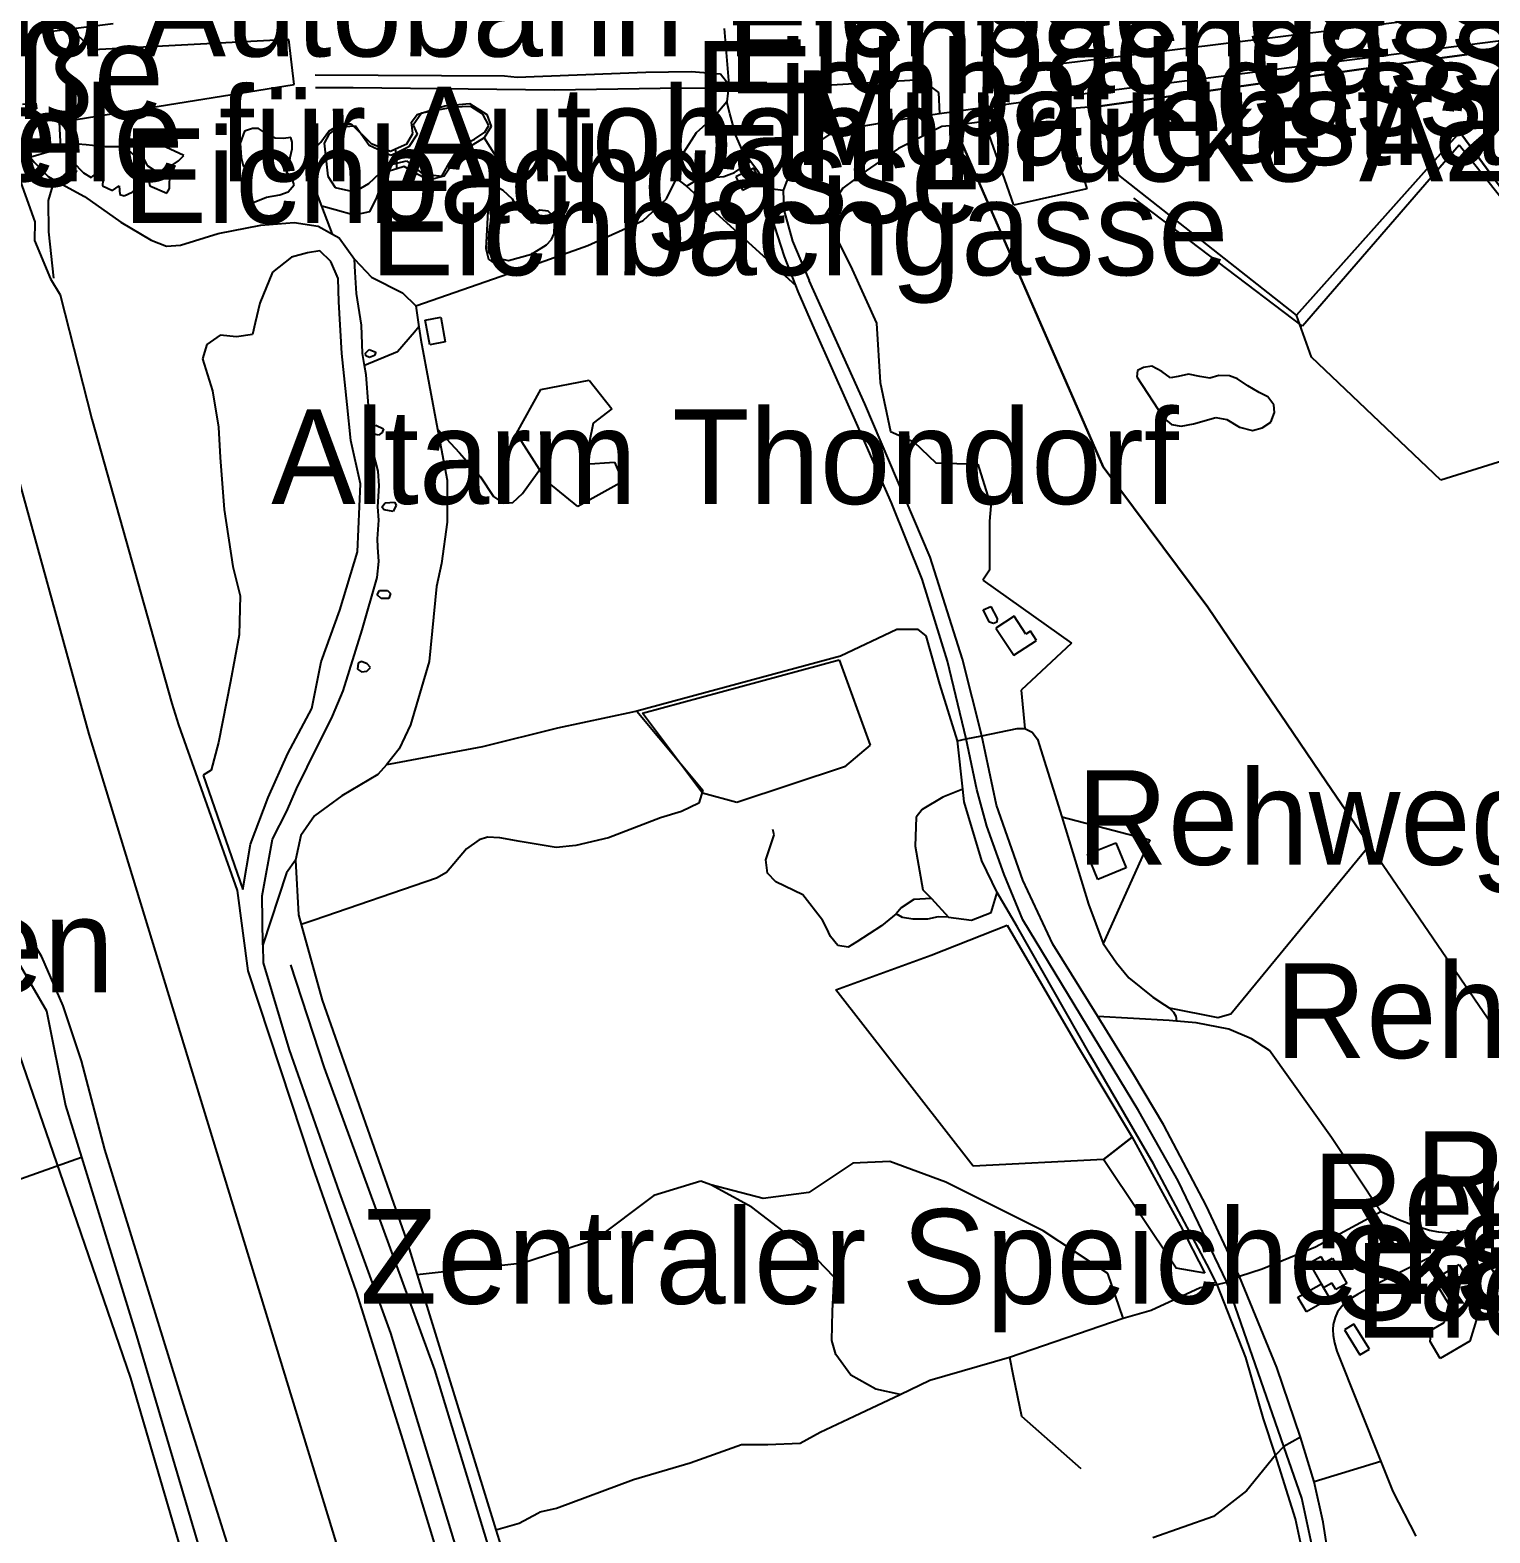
# Model space of a CAD drawing. Extents: x -3657 to 4700, y -7332 to 8131.
# Drawn here: x 1614 to 2284, y 1728 to 2417 of the extents above; entities that cross this region are included whole.
import ezdxf

# ---------------------------------------------------------------- set-up
doc = ezdxf.new("R2010")
doc.units = 0
for name, color, linetype in [('OSM_BUILDING_COMMERCIAL', 9, 'CONTINUOUS'), ('OSM_BUILDING_DETACHED', 9, 'CONTINUOUS'), ('OSM_BUILDING_YES', 9, 'CONTINUOUS'), ('OSM_HIGHWAY_CYCLEWAY', 8, 'CONTINUOUS'), ('OSM_HIGHWAY_FOOTWAY', 8, 'CONTINUOUS'), ('OSM_HIGHWAY_MOTORWAY', 8, 'CONTINUOUS'), ('OSM_HIGHWAY_PATH', 8, 'CONTINUOUS'), ('OSM_HIGHWAY_SERVICE', 8, 'CONTINUOUS'), ('OSM_HIGHWAY_TRACK', 8, 'CONTINUOUS'), ('OSM_HIGHWAY_UNCLASSIFIED', 8, 'CONTINUOUS'), ('OSM_LABELS', 8, 'CONTINUOUS'), ('OSM_LANDUSE_CONSTRUCTION', 3, 'CONTINUOUS'), ('OSM_LANDUSE_FARMLAND', 3, 'CONTINUOUS'), ('OSM_LANDUSE_FOREST', 3, 'CONTINUOUS'), ('OSM_LANDUSE_GRASS', 3, 'CONTINUOUS'), ('OSM_LANDUSE_MEADOW', 3, 'CONTINUOUS'), ('OSM_LEISURE_FIREPIT', 3, 'CONTINUOUS'), ('OSM_LEISURE_GOLF_COURSE', 3, 'CONTINUOUS'), ('OSM_LEISURE_SWIMMING_POOL', 3, 'CONTINUOUS'), ('OSM_NATURAL_WATER', 4, 'CONTINUOUS'), ('OSM_WATERWAY_DRAIN', 4, 'CONTINUOUS'), ('OSM_WATERWAY_RIVER', 4, 'CONTINUOUS'), ('OSM_WATERWAY_STREAM', 4, 'CONTINUOUS')]:
    doc.layers.add(name, color=color, linetype=linetype)

msp = doc.modelspace()

# ---------------------------------------------------------------- linework, layer by layer
at = {"layer": 'OSM_BUILDING_COMMERCIAL'}
for p, q in [((2257.889067, 1843.772449), (2269.387111, 1850.699893)), ((2269.387111, 1850.699893), (2278.799427, 1835.065886)), ((2264.684745, 1832.497284), (2257.889067, 1843.772449)), ((2278.799427, 1835.065886), (2277.161184, 1834.076252)), ((2277.161184, 1834.076252), (2279.019377, 1830.985033)), ((2262.508004, 1824.135425), (2264.684745, 1832.497284)), ((2279.019377, 1830.985033), (2274.324595, 1815.495579)), ((2256.083965, 1815.384384), (2256.698307, 1820.74398)), ((2256.698307, 1820.74398), (2262.508004, 1824.135425)), ((2260.763578, 1807.478425), (2256.083965, 1815.384384)), ((2274.324595, 1815.495579), (2260.763578, 1807.478425))]:
    msp.add_line(p, q, dxfattribs=at)
at = {"layer": 'OSM_BUILDING_DETACHED'}
for p, q in [((2065.357515, 2148.146322), (2056.991855, 2142.642173)), ((2070.795574, 2139.895658), (2065.357515, 2148.146322)), ((2056.991855, 2142.642173), (2065.213411, 2130.154983)), ((2072.797872, 2141.218878), (2070.795574, 2139.895658)), ((2075.588954, 2136.982351), (2072.797872, 2141.218878)), ((2065.213411, 2130.154983), (2075.588954, 2136.982351)), ((2098.994602, 2038.863948), (2111.926108, 2044.179066)), ((2111.926108, 2044.179066), (2116.666397, 2032.637032)), ((2103.73489, 2027.321915), (2098.994602, 2038.863948)), ((2116.666397, 2032.637032), (2103.73489, 2027.321915))]:
    msp.add_line(p, q, dxfattribs=at)
at = {"layer": 'OSM_BUILDING_YES'}
for p, q in [((1610.608381, 2382.945529), (1616.759379, 2383.457026)), ((1616.971744, 2380.899542), (1610.820746, 2380.388046)), ((1616.759379, 2383.457026), (1616.971744, 2380.899542)), ((1945.925002, 2353.590068), (1937.764122, 2349.653768)), ((1948.882942, 2347.463228), (1945.925002, 2353.590068)), ((1937.764122, 2349.653768), (1940.722062, 2343.526928)), ((1940.722062, 2343.526928), (1948.882942, 2347.463228)), ((1795.282431, 2283.915327), (1802.389071, 2285.205189)), ((1795.70716, 2281.602473), (1795.282431, 2283.915327)), ((1802.389071, 2285.205189), (1804.452044, 2273.885545)), ((1797.352989, 2272.595684), (1795.70716, 2281.602473)), ((1804.452044, 2273.885545), (1797.352989, 2272.595684)), ((2200.785658, 1851.43378), (2205.950676, 1854.391565)), ((2206.24647, 1841.882135), (2200.785658, 1851.43378)), ((2205.950676, 1854.391565), (2207.634426, 1851.444899)), ((2207.634426, 1851.444899), (2211.320474, 1853.546483)), ((2211.320474, 1853.546483), (2217.896202, 1842.026689)), ((2195.506872, 1835.744176), (2206.24647, 1841.882135)), ((2206.24647, 1841.882135), (2207.308294, 1840.014061)), ((2207.308294, 1840.014061), (2206.24647, 1841.882135)), ((2211.085356, 1842.171242), (2207.308294, 1840.014061)), ((2212.822198, 1839.135621), (2211.085356, 1842.171242)), ((2217.896202, 1842.026689), (2212.822198, 1839.135621)), ((2199.405286, 1828.927927), (2195.506872, 1835.744176)), ((2210.144883, 1835.065886), (2199.405286, 1828.927927)), ((2207.308294, 1840.014061), (2210.144883, 1835.065886)), ((2221.180274, 1823.357061), (2216.879885, 1820.699502)), ((2216.879885, 1820.699502), (2223.963772, 1809.246425)), ((2228.264161, 1811.903983), (2221.180274, 1823.357061)), ((2223.963772, 1809.246425), (2228.264161, 1811.903983))]:
    msp.add_line(p, q, dxfattribs=at)
at = {"layer": 'OSM_HIGHWAY_CYCLEWAY'}
for p, q in [((1934.957871, 2378.686763), (1933.577499, 2384.001881)), ((1937.703446, 2368.623622), (1934.957871, 2378.686763)), ((1940.706893, 2361.963046), (1937.703446, 2368.623622)), ((1944.392941, 2356.603451), (1940.706893, 2361.963046)), ((1947.821118, 2352.300207), (1944.392941, 2356.603451)), ((1951.916727, 2345.817543), (1947.821118, 2352.300207)), ((1953.266761, 2344.205217), (1951.916727, 2345.817543)), ((1952.933045, 2340.680337), (1953.266761, 2344.205217)), ((1959.47085, 2343.337896), (1953.266761, 2344.205217)), ((1954.161727, 2331.528995), (1952.933045, 2340.680337)), ((1960.123114, 2313.026159), (1954.161727, 2331.528995)), ((1965.219872, 2299.760604), (1960.123114, 2313.026159)), ((1966.266528, 2297.036329), (1965.219872, 2299.760604)), ((1973.001529, 2281.546875), (1966.266528, 2297.036329)), ((1982.922005, 2259.274532), (1973.001529, 2281.546875)), ((1993.123105, 2236.579647), (1982.922005, 2259.274532)), ((2009.126319, 2200.152189), (1993.123105, 2236.579647)), ((2023.11965, 2165.025712), (2009.126319, 2200.152189)), ((2034.746629, 2127.519663), (2023.11965, 2165.025712)), ((2043.408084, 2091.814972), (2034.746629, 2127.519663)), ((2048.307646, 2068.653069), (2043.408084, 2091.814972)), ((2052.90383, 2051.729201), (2048.307646, 2068.653069)), ((2060.799254, 2029.590291), (2052.90383, 2051.729201)), ((2069.339358, 2008.730123), (2060.799254, 2029.590291)), ((2122.582276, 1920.986206), (2069.339358, 2008.730123)), ((2140.62571, 1889.12886), (2122.582276, 1920.986206)), ((2162.939195, 1842.582664), (2140.62571, 1889.12886)), ((2189.120756, 1767.214742), (2162.939195, 1842.582664)), ((2197.243714, 1743.452386), (2189.120756, 1767.214742)), ((2201.870236, 1722.136319), (2197.243714, 1743.452386))]:
    msp.add_line(p, q, dxfattribs=at)
at = {"layer": 'OSM_HIGHWAY_FOOTWAY'}
for p, q in [((2269.447786, 2364.142467), (2197.592599, 2281.202171)), ((2293.369177, 2334.153195), (2269.447786, 2364.142467)), ((1932.242634, 2349.809441), (1937.051182, 2351.57744)), ((1937.051182, 2351.57744), (1944.392941, 2356.603451)), ((1910.588997, 2348.919881), (1915.109336, 2345.328285)), ((1915.109336, 2345.328285), (1920.987293, 2348.808687)), ((1915.109336, 2345.328285), (1965.219872, 2299.760604)), ((1920.987293, 2348.808687), (1932.242634, 2349.809441)), ((2197.592599, 2281.202171), (2120.314522, 2339.846375))]:
    msp.add_line(p, q, dxfattribs=at)
at = {"layer": 'OSM_HIGHWAY_MOTORWAY'}
msp.add_line((1591.321096, 2412.434424), (1652.22432, 2420.051276), dxfattribs=at)
at = {"layer": 'OSM_HIGHWAY_PATH'}
for p, q in [((1791.611551, 2378.275342), (1804.323109, 2382.233882)), ((1804.323109, 2382.233882), (1815.616372, 2383.256875)), ((1815.616372, 2383.256875), (1823.602809, 2378.219745)), ((1751.027099, 2370.64737), (1756.616847, 2373.905382)), ((1756.616847, 2373.905382), (1761.296459, 2374.005457)), ((1761.296459, 2374.005457), (1770.450904, 2364.95419)), ((1789.070757, 2374.717104), (1791.611551, 2378.275342)), ((1789.578916, 2369.524301), (1789.070757, 2374.717104)), ((1825.483756, 2372.782313), (1822.381711, 2367.500554)), ((1823.602809, 2378.219745), (1825.483756, 2372.782313)), ((1744.413448, 2362.619096), (1747.363804, 2365.565762)), ((1747.363804, 2365.565762), (1751.027099, 2370.64737)), ((1770.450904, 2364.95419), (1779.408153, 2361.395952)), ((1786.833341, 2364.754039), (1789.578916, 2369.524301)), ((1822.381711, 2367.500554), (1813.174175, 2361.851851)), ((1822.381711, 2367.500554), (1829.344247, 2356.358822)), ((1743.905289, 2346.75158), (1744.413448, 2362.619096)), ((1779.408153, 2361.395952), (1781.683491, 2362.430065)), ((1781.683491, 2362.430065), (1786.833341, 2364.754039)), ((1781.895856, 2360.539751), (1781.683491, 2362.430065)), ((1782.199235, 2355.869564), (1781.895856, 2360.539751)), ((1813.174175, 2361.851851), (1808.289782, 2356.41442)), ((1777.269335, 2351.733113), (1772.893101, 2340.19108)), ((1782.199235, 2353.323201), (1777.269335, 2351.733113)), ((1782.199235, 2353.323201), (1782.199235, 2355.869564)), ((1785.657749, 2354.43515), (1782.199235, 2353.323201)), ((1789.935385, 2351.788711), (1785.657749, 2354.43515)), ((1796.746232, 2348.0748), (1789.935385, 2351.788711)), ((1808.289782, 2356.41442), (1804.01973, 2350.009592)), ((1829.344247, 2356.358822), (1827.008233, 2344.872386)), ((1747.932638, 2336.132465), (1743.905289, 2346.75158)), ((1804.01973, 2350.009592), (1796.746232, 2348.0748)), ((1827.008233, 2344.872386), (1824.156475, 2336.588364)), ((1772.893101, 2340.19108), (1769.745549, 2333.586101)), ((1752.801863, 2323.289451), (1747.932638, 2336.132465)), ((1754.030545, 2334.553497), (1747.932638, 2336.132465)), ((1762.669247, 2332.062731), (1754.030545, 2334.553497)), ((1769.745549, 2333.586101), (1762.669247, 2332.062731)), ((1824.156475, 2336.588364), (1823.140157, 2316.762309)), ((1823.140157, 2316.762309), (1824.262658, 2311.880851)), ((1763.131899, 2305.931923), (1762.813352, 2311.803015)), ((1824.262658, 2311.880851), (1833.697727, 2305.353709)), ((1763.806916, 2296.068933), (1763.131899, 2305.931923)), ((1766.029163, 2281.524636), (1763.806916, 2296.068933)), ((1766.537322, 2268.559308), (1766.029163, 2281.524636)), ((1790.337362, 2278.322223), (1782.555704, 2269.426628)), ((1792.392751, 2280.801869), (1790.337362, 2278.322223)), ((1767.462626, 2263.155235), (1766.537322, 2268.559308)), ((1782.555704, 2269.426628), (1767.462626, 2263.155235)), ((1768.213488, 2258.740796), (1767.462626, 2263.155235)), ((1769.335988, 2244.674638), (1768.213488, 2258.740796)), ((1769.184299, 2233.332755), (1769.335988, 2244.674638)), ((1771.421715, 2223.514243), (1769.184299, 2233.332755)), ((1773.689469, 2214.574171), (1771.421715, 2223.514243)), ((1774.114199, 2207.81352), (1773.689469, 2214.574171)), ((1773.552949, 2198.306353), (1774.114199, 2207.81352)), ((1774.061108, 2192.157274), (1773.552949, 2198.306353)), ((1773.393675, 2183.606384), (1774.061108, 2192.157274)), ((1773.552949, 2179.74792), (1773.393675, 2183.606384)), ((1773.96251, 2173.142941), (1773.552949, 2179.74792)), ((1773.18131, 2165.848554), (1773.96251, 2173.142941)), ((1766.362879, 2141.852689), (1773.18131, 2165.848554)), ((1757.686256, 2113.809329), (1766.362879, 2141.852689)), ((1752.809447, 2102.16722), (1757.686256, 2113.809329)), ((1741.190052, 2078.871883), (1752.809447, 2102.16722)), ((1736.229814, 2068.819861), (1741.190052, 2078.871883)), ((1731.85358, 2058.601048), (1736.229814, 2068.819861)), ((1725.270268, 2045.858109), (1731.85358, 2058.601048)), ((1720.552733, 2019.860735), (1725.270268, 2045.858109)), ((1720.772682, 1997.288165), (1720.552733, 2019.860735)), ((1548.772267, 1868.246453), (1637.65457, 1899.959246)), ((1991.424186, 1897.179373), (1971.143336, 1883.669189)), ((2008.314781, 1897.857662), (1991.424186, 1897.179373)), ((2033.995768, 1888.394973), (2008.314781, 1897.857662)), ((1900.183116, 1882.32373), (1873.144511, 1862.052895)), ((1921.700233, 1888.850873), (1900.183116, 1882.32373)), ((1926.212987, 1887.283024), (1921.700233, 1888.850873)), ((1950.195054, 1880.967152), (1926.212987, 1887.283024)), ((1945.128634, 1876.908537), (1926.212987, 1887.283024)), ((1971.143336, 1883.669189), (1950.195054, 1880.967152)), ((2078.607569, 1866.100391), (2033.995768, 1888.394973)), ((1971.264688, 1856.91569), (1945.128634, 1876.908537)), ((1873.144511, 1862.052895), (1840.030753, 1851.244748)), ((2108.346242, 1846.507844), (2078.607569, 1866.100391)), ((1982.755147, 1844.839921), (1971.264688, 1856.91569)), ((1840.030753, 1851.244748), (1791.611551, 1845.929631)), ((1982.118052, 1829.317109), (1982.755147, 1844.839921)), ((2115.293609, 1826.103575), (2108.346242, 1846.507844)), ((1981.738829, 1815.740208), (1982.118052, 1829.317109)), ((1983.589437, 1809.379858), (1981.738829, 1815.740208)), ((1990.536804, 1799.972768), (1983.589437, 1809.379858)), ((2026.760192, 1797.659913), (2063.294542, 1808.101117)), ((2001.883158, 1793.501223), (1990.536804, 1799.972768)), ((2013.161252, 1791.088293), (2001.883158, 1793.501223)), ((2013.161252, 1791.088293), (2026.760192, 1797.659913)), ((1992.023358, 1781.136347), (2013.161252, 1791.088293)), ((1976.399368, 1773.730765), (1992.023358, 1781.136347)), ((1967.244923, 1768.726993), (1976.399368, 1773.730765)), ((1916.861346, 1759.720204), (1940.297332, 1768.048704)), ((1940.297332, 1768.048704), (1952.371794, 1768.082063)), ((1952.371794, 1768.082063), (1967.244923, 1768.726993)), ((1890.861813, 1752.069993), (1916.861346, 1759.720204)), ((1855.457547, 1738.826677), (1890.861813, 1752.069993)), ((1848.070282, 1737.203232), (1855.457547, 1738.826677)), ((1827.743925, 1728.974807), (1838.392509, 1732.066026)), ((1838.392509, 1732.066026), (1846.887106, 1736.613898)), ((1846.887106, 1736.613898), (1848.070282, 1737.203232))]:
    msp.add_line(p, q, dxfattribs=at)
at = {"layer": 'OSM_HIGHWAY_SERVICE'}
for p, q in [((2050.620907, 2093.238267), (2066.760641, 2096.518518)), ((2066.760641, 2096.518518), (2070.219155, 2096.518518)), ((2070.219155, 2096.518518), (2073.67767, 2094.895072)), ((2073.67767, 2094.895072), (2076.112282, 2091.63706)), ((2076.112282, 2091.63706), (2087.306947, 2056.054684)), ((2087.306947, 2056.054684), (2099.502761, 2015.991152)), ((2099.502761, 2015.991152), (2106.215009, 1997.888618)), ((2106.215009, 1997.888618), (2112.244656, 1989.026382)), ((2112.244656, 1989.026382), (2117.940586, 1982.110057)), ((2117.940586, 1982.110057), (2128.922886, 1973.359017)), ((2128.922886, 1973.359017), (2134.2851, 1969.823018)), ((2134.2851, 1969.823018), (2136.522516, 1968.399723)), ((2136.522516, 1968.399723), (2138.486892, 1966.453812)), ((2138.486892, 1966.453812), (2139.50321, 1964.619096)), ((2139.50321, 1964.619096), (2139.874848, 1962.32848)), ((2281.355391, 1853.357452), (2313.066024, 1872.727608)), ((2281.355391, 1853.357452), (2272.974561, 1866.356139)), ((2289.994092, 1839.958463), (2281.355391, 1853.357452))]:
    msp.add_line(p, q, dxfattribs=at)
at = {"layer": 'OSM_HIGHWAY_TRACK'}
for p, q in [((1932.379154, 2417.693944), (1934.487635, 2392.041274)), ((1744.800256, 2396.455713), (1831.672676, 2395.955335)), ((1831.672676, 2395.955335), (1837.406529, 2395.354883)), ((1837.406529, 2395.354883), (1896.481899, 2397.723335)), ((1896.481899, 2397.723335), (1917.232985, 2397.923486)), ((1917.232985, 2397.923486), (1930.665066, 2396.933851)), ((1930.665066, 2396.933851), (1934.487635, 2392.041274)), ((1976.634486, 2391.596494), (2022.793518, 2394.287412)), ((2022.793518, 2394.287412), (2030.643436, 2388.338483)), ((1762.320362, 2390.417828), (1744.989867, 2390.506784)), ((1854.395723, 2389.428193), (1762.320362, 2390.417828)), ((1912.750568, 2390.273275), (1854.395723, 2389.428193)), ((1925.530386, 2390.217677), (1912.750568, 2390.273275)), ((1934.487635, 2392.041274), (1925.530386, 2390.217677)), ((1934.487635, 2392.041274), (1933.577499, 2384.001881)), ((1934.487635, 2392.041274), (1939.493379, 2392.030155)), ((1939.493379, 2392.030155), (1976.634486, 2391.596494)), ((2030.643436, 2388.338483), (2031.098503, 2378.597807)), ((1930.247921, 2379.998863), (1928.207701, 2377.597053)), ((1933.577499, 2384.001881), (1930.247921, 2379.998863)), ((1928.207701, 2377.597053), (1919.576584, 2369.891245)), ((1919.576584, 2369.891245), (1913.903406, 2361.029009)), ((1610.039546, 2363.64209), (1614.211, 2358.516004)), ((1614.211, 2358.516004), (1616.031271, 2356.269866)), ((1913.903406, 2361.029009), (1911.32469, 2352.778345)), ((1616.031271, 2356.269866), (1622.440141, 2349.787202)), ((1911.32469, 2352.778345), (1910.588997, 2348.919881)), ((1622.440141, 2349.787202), (1625.352574, 2348.174875)), ((1622.546323, 2338.834502), (1625.352574, 2348.174875)), ((1625.352574, 2348.174875), (1639.027358, 2340.602501)), ((1905.992813, 2339.53503), (1910.588997, 2348.919881)), ((1622.622168, 2324.445878), (1622.546323, 2338.834502)), ((1639.027358, 2340.602501), (1655.698004, 2328.915914)), ((1895.207709, 2329.549725), (1905.992813, 2339.53503)), ((1624.973351, 2303.107572), (1622.622168, 2324.445878)), ((1655.698004, 2328.915914), (1669.653413, 2320.631892)), ((1683.055156, 2318.352396), (1700.287052, 2323.689753)), ((1700.287052, 2323.689753), (1719.961145, 2327.537097)), ((1719.961145, 2327.537097), (1735.221081, 2328.682405)), ((1735.221081, 2328.682405), (1746.127537, 2326.936644)), ((1746.127537, 2326.936644), (1752.801863, 2323.289451)), ((1869.936284, 2318.085528), (1895.207709, 2329.549725)), ((1669.653413, 2320.631892), (1676.676624, 2317.863138)), ((1676.676624, 2317.863138), (1683.055156, 2318.352396)), ((1752.801863, 2323.289451), (1755.805309, 2321.643766)), ((1755.805309, 2321.643766), (1762.813352, 2311.803015)), ((1843.284487, 2308.700677), (1869.936284, 2318.085528)), ((1762.813352, 2311.803015), (1770.708776, 2303.685785)), ((1770.708776, 2303.685785), (1784.861381, 2296.480354)), ((1790.936534, 2290.409111), (1833.697727, 2305.353709)), ((1833.697727, 2305.353709), (1843.284487, 2308.700677)), ((1784.861381, 2296.480354), (1790.936534, 2290.409111)), ((1790.936534, 2290.409111), (1792.392751, 2280.801869)), ((1792.392751, 2280.801869), (1793.295302, 2274.852941)), ((1793.295302, 2274.852941), (1800.970777, 2233.955447)), ((1800.970777, 2233.955447), (1811.020188, 2223.102822)), ((1800.970777, 2233.955447), (1805.369764, 2210.504437)), ((1811.020188, 2223.102822), (1820.629701, 2212.027807)), ((1839.848726, 2204.422074), (1850.527647, 2219.233239)), ((1805.369764, 2210.504437), (1805.377349, 2191.278834)), ((1820.629701, 2212.027807), (1826.636594, 2202.954301)), ((1826.636594, 2202.954301), (1831.043166, 2199.885321)), ((1831.043166, 2199.885321), (1835.442154, 2200.285623)), ((1835.442154, 2200.285623), (1839.848726, 2204.422074)), ((1805.377349, 2191.278834), (1802.775878, 2172.331218)), ((1802.775878, 2172.331218), (1800.424695, 2161.734342)), ((1800.424695, 2161.734342), (1797.042026, 2127.241676)), ((2011.614022, 2141.941645), (1985.743424, 2129.799159)), ((2021.329717, 2142.019481), (2011.614022, 2141.941645)), ((2025.046103, 2139.128413), (2021.329717, 2142.019481)), ((2031.250193, 2116.867189), (2025.046103, 2139.128413)), ((1797.042026, 2127.241676), (1788.53226, 2098.253158)), ((1985.743424, 2129.799159), (1892.348367, 2104.557911)), ((2039.335228, 2090.914293), (2031.250193, 2116.867189)), ((1890.368823, 2104.113131), (1855.942953, 2096.774266)), ((1892.348367, 2104.557911), (1890.368823, 2104.113131)), ((1892.348367, 2104.557911), (1922.572446, 2068.252767)), ((1788.53226, 2098.253158), (1783.298982, 2087.211502)), ((1855.942953, 2096.774266), (1821.517083, 2088.190017)), ((2039.335228, 2090.914293), (2043.408084, 2091.814972)), ((2041.838101, 2068.764264), (2039.335228, 2090.914293)), ((2043.408084, 2091.814972), (2050.620907, 2093.238267)), ((1783.298982, 2087.211502), (1777.504453, 2079.917115)), ((1821.517083, 2088.190017), (1781.592478, 2080.662121)), ((1773.60604, 2075.391481), (1757.018823, 2065.695284)), ((1777.504453, 2079.917115), (1773.60604, 2075.391481)), ((1781.592478, 2080.662121), (1777.504453, 2079.917115)), ((2041.838101, 2068.764264), (2032.713994, 2065.005875)), ((2042.497949, 2062.904291), (2041.838101, 2068.764264)), ((1757.018823, 2065.695284), (1744.565137, 2056.454985)), ((1920.82802, 2062.348317), (1912.80366, 2058.489853)), ((1922.572446, 2068.252767), (1920.82802, 2062.348317)), ((2032.713994, 2065.005875), (2023.225833, 2059.346054)), ((2050.552647, 2035.872805), (2042.497949, 2062.904291)), ((1744.565137, 2056.454985), (1738.201774, 2047.492674)), ((1903.141056, 2055.598784), (1879.394107, 2046.447442)), ((1912.80366, 2058.489853), (1903.141056, 2055.598784)), ((2020.374075, 2055.887891), (2020.02519, 2042.655695)), ((2023.225833, 2059.346054), (2020.374075, 2055.887891)), ((1619.406356, 1991.761777), (1582.439691, 2053.408244)), ((1951.529919, 2036.261987), (1955.25389, 2047.770662)), ((1955.25389, 2047.770662), (1954.722977, 2050.161353)), ((1738.201774, 2047.492674), (1735.827838, 2036.228628)), ((1814.243584, 2041.365834), (1805.036048, 2030.479851)), ((1819.992606, 2045.424449), (1814.243584, 2041.365834)), ((1823.906188, 2046.747668), (1819.992606, 2045.424449)), ((1829.450429, 2046.447442), (1823.906188, 2046.747668)), ((1838.855161, 2044.712801), (1829.450429, 2046.447442)), ((1855.389287, 2041.921809), (1838.855161, 2044.712801)), ((1864.338951, 2042.889204), (1855.389287, 2041.921809)), ((1879.394107, 2046.447442), (1864.338951, 2042.889204)), ((2020.02519, 2042.655695), (2023.536795, 2022.59613)), ((1735.827838, 2036.228628), (1731.694307, 2030.2797)), ((1735.827838, 2036.228628), (1737.230963, 2011.065216)), ((1952.326288, 2030.146266), (1951.529919, 2036.261987)), ((2057.575858, 2021.317389), (2050.552647, 2035.872805)), ((1731.694307, 2030.2797), (1720.772682, 1997.288165)), ((1800.50054, 2027.889009), (1744.436202, 2008.563331)), ((1805.036048, 2030.479851), (1800.50054, 2027.889009)), ((1956.141272, 2026.243324), (1952.326288, 2030.146266)), ((1968.458437, 2020.227678), (1956.141272, 2026.243324)), ((1977.461193, 2008.707884), (1968.458437, 2020.227678)), ((2023.536795, 2022.59613), (2027.42004, 2018.559754)), ((2054.898543, 2012.08821), (2057.575858, 2021.317389)), ((2066.836485, 2005.394275), (2057.575858, 2021.317389)), ((2013.563229, 2014.345467), (2011.28789, 2011.521116)), ((2019.335004, 2018.103855), (2013.563229, 2014.345467)), ((2027.42004, 2018.559754), (2019.335004, 2018.103855)), ((2027.42004, 2018.559754), (2035.277542, 2009.975506)), ((1737.230963, 2011.065216), (1738.383801, 2006.684136)), ((1744.436202, 2008.563331), (1738.383801, 2006.684136)), ((1738.383801, 2006.684136), (1747.955392, 1971.902363)), ((1979.342139, 2005.082929), (1977.461193, 2008.707884)), ((2011.28789, 2011.521116), (2004.575642, 2006.028086)), ((2014.238246, 2009.919909), (2011.28789, 2011.521116)), ((2018.933027, 2009.108186), (2014.238246, 2009.919909)), ((2025.645276, 2009.108186), (2018.933027, 2009.108186)), ((2030.476578, 2010.186776), (2025.645276, 2009.108186)), ((2035.277542, 2009.975506), (2030.476578, 2010.186776)), ((2035.277542, 2009.975506), (2045.736514, 2008.674525)), ((2045.736514, 2008.674525), (2054.898543, 2012.08821)), ((1601.878666, 2000.924239), (1621.636188, 1966.987547)), ((1981.223085, 2001.191107), (1979.342139, 2005.082929)), ((1984.438897, 1997.032417), (1981.223085, 2001.191107)), ((2004.575642, 2006.028086), (1993.168612, 1998.644743)), ((2100.2157, 1946.827907), (2066.836485, 2005.394275)), ((1720.772682, 1997.288165), (1721.022969, 1989.048621)), ((1989.270199, 1996.231813), (1984.438897, 1997.032417)), ((1993.168612, 1998.644743), (1989.270199, 1996.231813)), ((1629.27374, 1969.278163), (1619.406356, 1991.761777)), ((1721.022969, 1989.048621), (1732.938158, 1949.218598)), ((1747.955392, 1971.902363), (1786.689236, 1861.852744)), ((1621.636188, 1966.987547), (1630.358318, 1923.654885)), ((1637.72283, 1944.181468), (1629.27374, 1969.278163)), ((1732.938158, 1949.218598), (1755.812894, 1883.880459)), ((2129.271771, 1896.890266), (2100.2157, 1946.827907)), ((1648.303154, 1903.428527), (1637.72283, 1944.181468)), ((1630.358318, 1923.654885), (1637.65457, 1899.959246)), ((1684.511372, 1786.629376), (1648.303154, 1903.428527)), ((1637.65457, 1899.959246), (1662.910826, 1817.89739)), ((2153.761997, 1850.799969), (2129.271771, 1896.890266)), ((1755.812894, 1883.880459), (1779.392984, 1819.242848)), ((1786.689236, 1861.852744), (1791.611551, 1845.929631)), ((2158.44161, 1841.470714), (2153.761997, 1850.799969)), ((1791.611551, 1845.929631), (1827.743925, 1728.974807)), ((2150.682706, 1840.069658), (2158.44161, 1841.470714)), ((2158.44161, 1841.470714), (2162.939195, 1842.582664)), ((2171.653741, 1808.067758), (2158.44161, 1841.470714)), ((2162.939195, 1842.582664), (2168.726139, 1845.217983)), ((2128.225116, 1829.761888), (2150.682706, 1840.069658)), ((2115.293609, 1826.103575), (2128.225116, 1829.761888)), ((2063.294542, 1808.101117), (2115.293609, 1826.103575)), ((1662.910826, 1817.89739), (1697.571815, 1700.297635)), ((1779.392984, 1819.242848), (1817.649007, 1693.770493)), ((2063.294542, 1808.101117), (2064.932786, 1799.661422)), ((2179.700855, 1779.868725), (2171.653741, 1808.067758)), ((2064.932786, 1799.661422), (2068.778108, 1781.036272)), ((1696.563081, 1748.18929), (1684.511372, 1786.629376)), ((2068.778108, 1781.036272), (2096.021493, 1757.151601)), ((2185.245096, 1763.133888), (2179.700855, 1779.868725)), ((2189.120756, 1767.214742), (2185.245096, 1763.133888)), ((2196.74314, 1771.506866), (2189.120756, 1767.214742)), ((2185.245096, 1763.133888), (2171.858522, 1746.921668)), ((2194.437463, 1733.989698), (2185.245096, 1763.133888)), ((1708.614791, 1709.993833), (1696.563081, 1748.18929)), ((2171.858522, 1746.921668), (2156.856457, 1735.146125)), ((2156.856457, 1735.146125), (2128.991146, 1725.227538)), ((2196.636957, 1723.237149), (2194.437463, 1733.989698)), ((1827.743925, 1728.974807), (1844.907561, 1673.421822))]:
    msp.add_line(p, q, dxfattribs=at)
at = {"layer": 'OSM_HIGHWAY_UNCLASSIFIED'}
for p, q in [((2329.334693, 2417.226925), (2234.794382, 2405.095558)), ((2234.794382, 2405.095558), (2087.094582, 2386.403691)), ((2087.094582, 2386.403691), (2031.098503, 2378.597807)), ((2031.098503, 2378.597807), (2014.162401, 2375.984727)), ((1994.571738, 2372.537684), (1980.343288, 2368.957207)), ((2014.162401, 2375.984727), (1994.571738, 2372.537684)), ((1980.343288, 2368.957207), (1972.265837, 2363.453058)), ((1972.265837, 2363.453058), (1964.779973, 2356.447778)), ((1964.779973, 2356.447778), (1960.798131, 2347.118524)), ((1960.798131, 2347.118524), (1959.47085, 2343.337896)), ((1959.47085, 2343.337896), (1959.728722, 2334.520138)), ((1959.728722, 2334.520138), (1963.710564, 2320.198232)), ((1963.710564, 2320.198232), (1971.378455, 2302.129056)), ((1996.884998, 2245.486361), (1971.378455, 2302.129056)), ((2026.836036, 2175.222287), (1996.884998, 2245.486361)), ((2041.663658, 2128.364744), (2026.836036, 2175.222287)), ((2050.620907, 2093.238267), (2041.663658, 2128.364744)), ((2057.27248, 2061.325323), (2050.620907, 2093.238267)), ((2069.369695, 2026.966091), (2057.27248, 2061.325323)), ((2083.059648, 1997.699586), (2069.369695, 2026.966091)), ((2103.818319, 1964.418945), (2083.059648, 1997.699586)), ((2120.329691, 1937.743282), (2103.818319, 1964.418945)), ((2136.461841, 1962.617587), (2103.818319, 1964.418945)), ((2139.874848, 1962.32848), (2136.461841, 1962.617587)), ((2148.809344, 1961.594594), (2139.874848, 1962.32848)), ((2163.856915, 1958.625689), (2148.809344, 1961.594594)), ((2174.149029, 1954.155653), (2163.856915, 1958.625689)), ((2182.44643, 1948.862774), (2174.149029, 1954.155653)), ((2210.903329, 1908.888198), (2182.44643, 1948.862774)), ((2134.019644, 1914.625856), (2120.329691, 1937.743282)), ((2153.466203, 1877.764738), (2134.019644, 1914.625856)), ((2233.603622, 1874.851431), (2210.903329, 1908.888198)), ((2306.619232, 1883.758145), (2275.917332, 1867.21234)), ((2168.726139, 1845.217983), (2153.466203, 1877.764738)), ((2233.603622, 1874.851431), (2203.56157, 1858.672569)), ((2242.136141, 1871.004087), (2233.603622, 1874.851431)), ((2247.741058, 1868.846905), (2242.136141, 1871.004087)), ((2255.917107, 1866.311661), (2247.741058, 1868.846905)), ((2260.080977, 1865.477699), (2255.917107, 1866.311661)), ((2264.722667, 1865.077397), (2260.080977, 1865.477699)), ((2264.684745, 1862.653348), (2263.569829, 1859.706682)), ((2264.722667, 1865.077397), (2264.684745, 1862.653348)), ((2265.66314, 1864.999561), (2264.722667, 1865.077397)), ((2269.531215, 1865.366504), (2265.66314, 1864.999561)), ((2272.974561, 1866.356139), (2269.531215, 1865.366504)), ((2275.917332, 1867.21234), (2272.974561, 1866.356139)), ((2203.56157, 1858.672569), (2179.094098, 1848.598309)), ((2259.929287, 1855.903816), (2228.218654, 1839.969583)), ((2262.037768, 1857.471664), (2259.929287, 1855.903816)), ((2263.569829, 1859.706682), (2262.037768, 1857.471664)), ((2179.094098, 1848.598309), (2168.726139, 1845.217983)), ((2185.89736, 1803.464288), (2168.726139, 1845.217983)), ((2218.624311, 1834.265283), (2216.045594, 1831.974668)), ((2222.826102, 1836.889483), (2218.624311, 1834.265283)), ((2228.218654, 1839.969583), (2222.826102, 1836.889483)), ((2213.610982, 1829.016882), (2212.526404, 1826.426041)), ((2216.045594, 1831.974668), (2213.610982, 1829.016882)), ((2211.745204, 1823.090193), (2211.479748, 1820.877414)), ((2211.479748, 1820.877414), (2211.699698, 1818.097541)), ((2212.526404, 1826.426041), (2211.745204, 1823.090193)), ((2211.699698, 1818.097541), (2212.268532, 1814.783932)), ((2212.268532, 1814.783932), (2213.330357, 1810.86987)), ((2213.330357, 1810.86987), (2233.467102, 1760.342896)), ((2196.74314, 1771.506866), (2185.89736, 1803.464288)), ((2202.977567, 1751.002522), (2196.74314, 1771.506866)), ((2233.467102, 1760.342896), (2202.977567, 1751.002522)), ((2233.467102, 1760.342896), (2238.981005, 1746.510247)), ((2207.141436, 1732.432969), (2202.977567, 1751.002522)), ((2238.981005, 1746.510247), (2249.652342, 1726.083739)), ((2209.993194, 1713.774461), (2207.141436, 1732.432969))]:
    msp.add_line(p, q, dxfattribs=at)
at = {"layer": 'OSM_LANDUSE_CONSTRUCTION'}
for p, q in [((1642.994031, 2407.91991), (1599.299949, 2448.89524)), ((1732.748547, 2412.601216), (1642.994031, 2407.91991)), ((1735.152821, 2392.030155), (1732.748547, 2412.601216)), ((1627.582405, 2374.694865), (1735.152821, 2392.030155)), ((1628.128487, 2362.741411), (1627.582405, 2374.694865)), ((1609.008059, 2357.248382), (1628.128487, 2362.741411))]:
    msp.add_line(p, q, dxfattribs=at)
at = {"layer": 'OSM_LANDUSE_FARMLAND'}
for p, q in [((2254.840114, 2403.349798), (2361.485225, 2417.682824)), ((2103.772812, 2381.911416), (2254.840114, 2403.349798)), ((2113.435416, 2350.421013), (2103.772812, 2381.911416)), ((2269.690489, 2370.158112), (2194.922869, 2286.172584)), ((2280.09637, 2356.014118), (2269.690489, 2370.158112)), ((2295.545918, 2335.031635), (2280.09637, 2356.014118)), ((2194.922869, 2286.172584), (2113.435416, 2350.421013)), ((1894.980175, 2103.612754), (1985.189759, 2128.131235)), ((1985.189759, 2128.131235), (1999.342364, 2088.879426)), ((1922.504186, 2066.918428), (1894.980175, 2103.612754)), ((1999.342364, 2088.879426), (1987.601618, 2079.005317)), ((1987.601618, 2079.005317), (1938.234358, 2062.681901)), ((1938.234358, 2062.681901), (1922.504186, 2066.918428))]:
    msp.add_line(p, q, dxfattribs=at)
at = {"layer": 'OSM_LANDUSE_FOREST'}
for p, q in [((1633.960937, 1875.084941), (1594.42314, 1989.760268)), ((1660.33211, 1798.60507), (1633.960937, 1875.084941)), ((1738.952636, 1529.368794), (1660.33211, 1798.60507))]:
    msp.add_line(p, q, dxfattribs=at)
at = {"layer": 'OSM_LANDUSE_GRASS'}
for p, q in [((2086.927724, 2401.681874), (2381.523372, 2438.009257)), ((2361.485225, 2417.682824), (2254.840114, 2403.349798)), ((2087.094582, 2386.403691), (2086.927724, 2401.681874)), ((2254.840114, 2403.349798), (2103.772812, 2381.911416)), ((2087.807521, 2380.654914), (2087.094582, 2386.403691)), ((2103.772812, 2381.911416), (2087.807521, 2380.654914)), ((2194.922869, 2286.172584), (2269.690489, 2370.158112)), ((2269.690489, 2370.158112), (2280.09637, 2356.014118)), ((2280.09637, 2356.014118), (2307.074299, 2319.35315)), ((2201.748884, 2266.858026), (2194.922869, 2286.172584)), ((2261.02145, 2210.43772), (2201.748884, 2266.858026)), ((2357.935697, 2240.871771), (2261.02145, 2210.43772))]:
    msp.add_line(p, q, dxfattribs=at)
at = {"layer": 'OSM_LANDUSE_MEADOW'}
for p, q in [((2032.183081, 2372.760074), (2012.410391, 2362.607977)), ((2037.871427, 2373.249331), (2032.183081, 2372.760074)), ((2106.192255, 2216.597919), (2037.871427, 2373.249331)), ((2012.410391, 2362.607977), (1997.453833, 2352.467)), ((1997.453833, 2352.467), (1986.767327, 2344.449845)), ((1986.767327, 2344.449845), (1978.750551, 2332.162806)), ((1978.750551, 2332.162806), (1991.037379, 2307.066111)), ((1991.037379, 2307.066111), (2002.262381, 2282.492032)), ((2002.262381, 2282.492032), (2003.862703, 2255.249275)), ((1848.259893, 2252.057981), (1870.414105, 2256.316747)), ((1870.414105, 2256.316747), (1880.82757, 2243.251343)), ((2003.862703, 2255.249275), (2008.671251, 2232.821259)), ((1837.178995, 2231.842743), (1848.259893, 2252.057981)), ((1880.82757, 2243.251343), (1872.279882, 2236.579647)), ((1872.279882, 2236.579647), (1868.548327, 2217.898899)), ((1851.19508, 2209.826148), (1837.178995, 2231.842743)), ((2008.671251, 2232.821259), (2019.357757, 2228.017638)), ((2019.357757, 2228.017638), (2029.513351, 2218.399277)), ((1868.548327, 2217.898899), (1882.162436, 2218.699503)), ((1882.162436, 2218.699503), (1885.893991, 2209.892865)), ((2029.513351, 2218.399277), (2048.747545, 2217.865541)), ((2048.747545, 2217.865541), (2054.625503, 2198.639938)), ((2154.217065, 2152.193817), (2106.192255, 2216.597919)), ((1865.3401, 2198.484265), (1851.19508, 2209.826148)), ((1885.893991, 2209.892865), (1865.3401, 2198.484265)), ((2054.625503, 2198.639938), (2054.087006, 2191.690255)), ((2054.087006, 2191.690255), (2054.087006, 2169.262239)), ((2054.087006, 2169.262239), (2050.954623, 2164.647649)), ((2050.954623, 2164.647649), (2091.668012, 2135.69249)), ((2183.136616, 2109.528324), (2154.217065, 2152.193817)), ((2091.668012, 2135.69249), (2068.520236, 2114.187391)), ((2068.520236, 2114.187391), (2070.219155, 2096.518518)), ((2190.250841, 2099.031523), (2183.136616, 2109.528324)), ((2070.219155, 2096.518518), (2073.67767, 2094.895072)), ((2208.574899, 2071.988917), (2190.250841, 2099.031523)), ((2073.67767, 2094.895072), (2076.112282, 2091.63706)), ((2076.112282, 2091.63706), (2087.306947, 2056.054684)), ((2228.362759, 2042.97816), (2208.574899, 2071.988917)), ((2087.306947, 2056.054684), (2127.519761, 2045.446688)), ((2127.519761, 2045.446688), (2106.215009, 1997.888618)), ((2164.676037, 1965.664328), (2228.362759, 2042.97816)), ((2027.298688, 1992.58462), (2062.096197, 2006.361671)), ((2062.096197, 2006.361671), (2094.428756, 1950.975478)), ((1983.634944, 1976.628148), (2027.298688, 1992.58462)), ((2106.215009, 1997.888618), (2112.244656, 1989.026382)), ((2112.244656, 1989.026382), (2117.940586, 1982.110057)), ((2117.940586, 1982.110057), (2128.922886, 1973.359017)), ((2046.601142, 1895.722719), (1983.634944, 1976.628148)), ((2128.922886, 1973.359017), (2134.2851, 1969.823018)), ((2134.2851, 1969.823018), (2136.522516, 1968.399723)), ((2136.522516, 1968.399723), (2158.805664, 1964.040882)), ((2158.805664, 1964.040882), (2164.676037, 1965.664328)), ((2094.428756, 1950.975478), (2119.540907, 1909.099469)), ((2106.397036, 1898.891774), (2119.540907, 1909.099469)), ((2119.540907, 1909.099469), (2106.397036, 1898.891774)), ((2119.540907, 1909.099469), (2141.642028, 1868.457723)), ((2106.397036, 1898.891774), (2046.601142, 1895.722719)), ((2139.730744, 1848.954133), (2106.397036, 1898.891774)), ((2141.642028, 1868.457723), (2152.829108, 1846.763593)), ((2152.829108, 1846.763593), (2139.730744, 1848.954133))]:
    msp.add_line(p, q, dxfattribs=at)
at = {"layer": 'OSM_LEISURE_FIREPIT'}
for p, q in [((1767.857018, 2268.714981), (1769.540769, 2270.449622)), ((1768.061799, 2267.603032), (1767.857018, 2268.714981)), ((1769.540769, 2270.449622), (1772.589722, 2269.270956)), ((1772.589722, 2269.270956), (1772.028472, 2267.64751)), ((1769.745549, 2266.735711), (1768.061799, 2267.603032)), ((1772.028472, 2267.64751), (1769.745549, 2266.735711)), ((1771.012154, 2233.177082), (1771.368624, 2234.956201)), ((1771.368624, 2234.956201), (1772.642813, 2235.779044)), ((1772.642813, 2235.779044), (1776.199926, 2233.988805)), ((1776.199926, 2233.988805), (1775.593169, 2232.420957)), ((1772.028472, 2231.653712), (1771.012154, 2233.177082)), ((1773.909419, 2231.097737), (1772.028472, 2231.653712)), ((1775.593169, 2232.420957), (1773.909419, 2231.097737)), ((1775.44148, 2198.106202), (1776.965956, 2200.085472)), ((1776.965956, 2200.085472), (1781.182917, 2200.341221)), ((1781.182917, 2200.341221), (1782.002039, 2199.018001)), ((1776.404706, 2196.827461), (1775.44148, 2198.106202)), ((1780.57616, 2196.115813), (1776.404706, 2196.827461)), ((1782.002039, 2199.018001), (1780.57616, 2196.115813)), ((1773.302662, 2157.942595), (1774.318979, 2159.866267)), ((1774.318979, 2159.866267), (1778.035365, 2159.821789)), ((1778.035365, 2159.821789), (1779.301971, 2158.554167)), ((1779.301971, 2158.554167), (1778.543524, 2156.263552)), ((1775.08501, 2156.263552), (1773.302662, 2157.942595)), ((1778.543524, 2156.263552), (1775.08501, 2156.263552)), ((1764.557778, 2126.518909), (1764.201308, 2123.772394)), ((1764.201308, 2123.772394), (1766.082254, 2122.604847)), ((1766.127761, 2127.230556), (1764.557778, 2126.518909)), ((1768.67614, 2126.163085), (1766.127761, 2127.230556)), ((1768.47136, 2122.804998), (1770.147526, 2124.584117)), ((1770.147526, 2124.584117), (1768.67614, 2126.163085)), ((1766.082254, 2122.604847), (1768.47136, 2122.804998))]:
    msp.add_line(p, q, dxfattribs=at)
at = {"layer": 'OSM_LEISURE_GOLF_COURSE'}
for p, q in [((2103.772812, 2381.911416), (2087.807521, 2380.654914)), ((2087.807521, 2380.654914), (2098.729145, 2344.116261)), ((2113.435416, 2350.421013), (2103.772812, 2381.911416)), ((2051.834421, 2374.995092), (2037.871427, 2373.249331)), ((2037.871427, 2373.249331), (2106.192255, 2216.597919)), ((2065.152735, 2336.721798), (2051.834421, 2374.995092)), ((2194.922869, 2286.172584), (2113.435416, 2350.421013)), ((2098.729145, 2344.116261), (2065.152735, 2336.721798)), ((2201.748884, 2266.858026), (2194.922869, 2286.172584)), ((2261.02145, 2210.43772), (2201.748884, 2266.858026)), ((2357.935697, 2240.871771), (2261.02145, 2210.43772)), ((2106.192255, 2216.597919), (2154.217065, 2152.193817)), ((2154.217065, 2152.193817), (2183.136616, 2109.528324)), ((2183.136616, 2109.528324), (2190.250841, 2099.031523)), ((2190.250841, 2099.031523), (2208.574899, 2071.988917)), ((2208.574899, 2071.988917), (2228.362759, 2042.97816)), ((2228.362759, 2042.97816), (2324.510976, 1902.016352))]:
    msp.add_line(p, q, dxfattribs=at)
at = {"layer": 'OSM_LEISURE_SWIMMING_POOL'}
for p, q in [((2051.13665, 2151.026271), (2054.617918, 2152.605239)), ((2054.617918, 2152.605239), (2057.651703, 2146.967656)), ((2054.071837, 2145.288612), (2051.13665, 2151.026271)), ((2055.975537, 2144.732638), (2054.071837, 2145.288612)), ((2057.424169, 2145.288612), (2055.975537, 2144.732638)), ((2057.651703, 2146.967656), (2057.424169, 2145.288612))]:
    msp.add_line(p, q, dxfattribs=at)
at = {"layer": 'OSM_NATURAL_WATER'}
for p, q in [((1793.515251, 2378.853556), (1789.798865, 2373.393885)), ((1808.213937, 2381.566712), (1793.515251, 2378.853556)), ((1816.223128, 2381.933655), (1808.213937, 2381.566712)), ((1821.691525, 2378.453254), (1816.223128, 2381.933655)), ((1716.100654, 2371.892753), (1712.42219, 2370.547295)), ((1718.89932, 2371.892753), (1716.100654, 2371.892753)), ((1721.515959, 2369.957962), (1718.89932, 2371.892753)), ((1755.555022, 2372.459847), (1751.239463, 2369.33527)), ((1763.283588, 2372.860149), (1755.555022, 2372.459847)), ((1769.59386, 2364.042392), (1763.283588, 2372.860149)), ((1789.798865, 2373.393885), (1791.657058, 2369.168478)), ((1824.497776, 2373.149256), (1821.691525, 2378.453254)), ((1822.578907, 2370.158112), (1824.497776, 2373.149256)), ((1665.026891, 2365.854869), (1663.00184, 2364.020153)), ((1670.540795, 2365.565762), (1665.026891, 2365.854869)), ((1676.342907, 2363.241788), (1670.540795, 2365.565762)), ((1712.42219, 2370.547295), (1710.488153, 2365.132102)), ((1710.488153, 2365.132102), (1710.87496, 2358.460406)), ((1726.544457, 2367.444956), (1721.515959, 2369.957962)), ((1730.313935, 2367.255925), (1726.544457, 2367.444956)), ((1733.696604, 2367.745183), (1730.313935, 2367.255925)), ((1734.273023, 2365.521284), (1733.696604, 2367.745183)), ((1734.273023, 2362.519021), (1734.273023, 2365.521284)), ((1751.239463, 2369.33527), (1748.918618, 2365.120982)), ((1748.918618, 2365.120982), (1750.572031, 2349.942875)), ((1791.657058, 2369.168478), (1787.758645, 2363.364102)), ((1811.224968, 2363.664329), (1817.846203, 2366.855623)), ((1817.846203, 2366.855623), (1822.578907, 2370.158112)), ((1633.900262, 2361.985285), (1633.703066, 2356.570092)), ((1635.925313, 2364.687322), (1633.900262, 2361.985285)), ((1639.793388, 2364.398215), (1635.925313, 2364.687322)), ((1648.50035, 2363.341863), (1639.793388, 2364.398215)), ((1657.685133, 2363.430819), (1648.50035, 2363.341863)), ((1662.129627, 2359.183173), (1657.685133, 2363.430819)), ((1665.413699, 2352.133415), (1662.129627, 2359.183173)), ((1663.00184, 2364.020153), (1667.734544, 2354.835452)), ((1684.564464, 2359.372205), (1676.342907, 2363.241788)), ((1682.14502, 2356.959275), (1684.564464, 2359.372205)), ((1710.87496, 2358.460406), (1711.747173, 2354.690898)), ((1732.824391, 2353.634546), (1733.309797, 2358.560482)), ((1733.309797, 2358.560482), (1734.273023, 2362.519021)), ((1779.52192, 2359.394444), (1769.59386, 2364.042392)), ((1781.895856, 2360.539751), (1779.52192, 2359.394444)), ((1787.758645, 2363.364102), (1781.895856, 2360.539751)), ((1806.257146, 2355.891803), (1811.224968, 2363.664329)), ((1633.703066, 2356.570092), (1638.534368, 2351.455126)), ((1638.534368, 2351.455126), (1642.114233, 2349.320183)), ((1642.114233, 2349.320183), (1645.982309, 2352.422522)), ((1645.982309, 2352.422522), (1647.726735, 2353.578949)), ((1647.726735, 2353.578949), (1647.628137, 2350.576686)), ((1664.935878, 2346.718222), (1665.413699, 2352.133415)), ((1667.734544, 2354.835452), (1671.215812, 2352.511478)), ((1671.215812, 2352.511478), (1670.737991, 2350.776837)), ((1678.079749, 2344.305292), (1678.178347, 2351.35505)), ((1678.178347, 2351.35505), (1678.853364, 2354.64642)), ((1678.853364, 2354.64642), (1682.14502, 2356.959275)), ((1711.747173, 2354.690898), (1713.96942, 2353.534471)), ((1713.779809, 2352.277968), (1712.133981, 2349.664888)), ((1713.96942, 2353.534471), (1713.779809, 2352.277968)), ((1731.663969, 2351.499604), (1732.824391, 2353.634546)), ((1733.795202, 2350.05407), (1731.663969, 2351.499604)), ((1769.427002, 2346.618147), (1774.417577, 2351.36617)), ((1774.417577, 2351.36617), (1778.67246, 2355.013363)), ((1778.67246, 2355.013363), (1782.199235, 2355.869564)), ((1782.199235, 2355.869564), (1786.666483, 2356.959275)), ((1786.666483, 2356.959275), (1794.046163, 2351.032585)), ((1794.046163, 2351.032585), (1802.935152, 2349.942875)), ((1802.935152, 2349.942875), (1806.257146, 2355.891803)), ((1647.628137, 2350.576686), (1647.339927, 2345.550675)), ((1647.339927, 2345.550675), (1651.88302, 2343.426852)), ((1651.88302, 2343.426852), (1654.97748, 2345.550675)), ((1654.97748, 2345.550675), (1655.167091, 2341.592136)), ((1660.969204, 2342.659607), (1664.935878, 2346.718222)), ((1670.737991, 2350.776837), (1668.318547, 2348.363907)), ((1668.318547, 2348.363907), (1668.993564, 2345.550675)), ((1668.993564, 2345.550675), (1676.729715, 2342.081394)), ((1676.729715, 2342.081394), (1678.079749, 2344.305292)), ((1712.133981, 2349.664888), (1711.557562, 2343.282299)), ((1732.437584, 2342.704085), (1735.145236, 2345.995455)), ((1735.145236, 2345.995455), (1733.795202, 2350.05407)), ((1750.572031, 2349.942875), (1754.045714, 2344.79455)), ((1754.045714, 2344.79455), (1762.896781, 2342.804161)), ((1762.896781, 2342.804161), (1769.427002, 2346.618147)), ((1829.033284, 2344.505443), (1827.159922, 2343.627003)), ((1831.027997, 2343.371255), (1829.033284, 2344.505443)), ((1655.167091, 2341.592136), (1657.298325, 2340.913847)), ((1657.298325, 2340.913847), (1660.969204, 2342.659607)), ((1711.557562, 2343.282299), (1713.582613, 2338.745546)), ((1713.582613, 2338.745546), (1716.874269, 2337.967181)), ((1716.874269, 2337.967181), (1722.479186, 2340.391231)), ((1722.479186, 2340.391231), (1728.668106, 2341.358626)), ((1728.668106, 2341.358626), (1732.437584, 2342.704085)), ((1826.424229, 2341.536538), (1825.544431, 2333.241397)), ((1827.159922, 2343.627003), (1826.424229, 2341.536538)), ((1835.267711, 2339.334879), (1831.027997, 2343.371255)), ((1838.574536, 2333.841849), (1835.267711, 2339.334879)), ((1825.544431, 2333.241397), (1824.133722, 2317.118132)), ((1842.063388, 2331.684668), (1838.574536, 2333.841849)), ((1844.604183, 2332.718781), (1842.063388, 2331.684668)), ((1847.857917, 2334.297749), (1844.604183, 2332.718781)), ((1851.741161, 2333.908566), (1847.857917, 2334.297749)), ((1854.448814, 2331.351083), (1851.741161, 2333.908566)), ((1854.554996, 2327.926279), (1854.448814, 2331.351083)), ((1853.151871, 2320.820924), (1854.403307, 2323.723111)), ((1854.403307, 2323.723111), (1854.554996, 2327.926279)), ((1824.133722, 2317.118132), (1824.497776, 2314.783039)), ((1843.959504, 2314.182586), (1850.90687, 2318.374635)), ((1850.90687, 2318.374635), (1853.151871, 2320.820924)), ((1734.022736, 2312.770411), (1725.270268, 2305.965281)), ((1741.311404, 2314.705203), (1734.022736, 2312.770411)), ((1746.908736, 2315.683718), (1741.311404, 2314.705203)), ((1752.013079, 2310.8245), (1746.908736, 2315.683718)), ((1755.418502, 2303.040855), (1752.013079, 2310.8245)), ((1824.497776, 2314.783039), (1828.418942, 2312.270034)), ((1828.418942, 2312.270034), (1833.553623, 2311.202562)), ((1833.553623, 2311.202562), (1843.959504, 2314.182586)), ((1725.270268, 2305.965281), (1719.430233, 2291.621136)), ((1755.661204, 2292.355022), (1755.418502, 2303.040855)), ((1719.430233, 2291.621136), (1717.245908, 2282.625466)), ((1757.117421, 2268.537069), (1755.661204, 2292.355022)), ((1717.245908, 2282.625466), (1716.024809, 2277.27699)), ((1701.197187, 2277.043481), (1695.114449, 2272.662401)), ((1708.736142, 2276.309594), (1701.197187, 2277.043481)), ((1716.024809, 2277.27699), (1708.736142, 2276.309594)), ((1695.114449, 2272.662401), (1693.172827, 2266.1019)), ((1759.552033, 2245.197254), (1757.117421, 2268.537069)), ((1693.172827, 2266.1019), (1697.791764, 2251.524245)), ((2124.728679, 2262.121122), (2121.960351, 2260.742305)), ((2128.551248, 2262.766052), (2124.728679, 2262.121122)), ((2133.109509, 2260.330883), (2128.551248, 2262.766052)), ((2121.960351, 2260.742305), (2121.634219, 2257.895715)), ((2121.634219, 2257.895715), (2134.004475, 2238.93698)), ((2137.015506, 2257.484293), (2133.109509, 2260.330883)), ((2140.511943, 2258.051387), (2137.015506, 2257.484293)), ((2145.312907, 2259.107739), (2140.511943, 2258.051387)), ((2150.523432, 2257.973551), (2145.312907, 2259.107739)), ((2155.081693, 2257.317501), (2150.523432, 2257.973551)), ((2159.313823, 2258.462809), (2155.081693, 2257.317501)), ((2164.190632, 2258.373853), (2159.313823, 2258.462809)), ((2167.853926, 2256.995036), (2164.190632, 2258.373853)), ((2172.495617, 2253.82598), (2167.853926, 2256.995036)), ((1697.791764, 2251.524245), (1700.469079, 2234.744931)), ((2177.781986, 2250.645805), (2172.495617, 2253.82598)), ((2181.687984, 2248.777731), (2177.781986, 2250.645805)), ((2184.456312, 2245.119417), (2181.687984, 2248.777731)), ((1761.250952, 2228.673688), (1759.552033, 2245.197254)), ((2183.068356, 2237.068905), (2184.699015, 2241.461104)), ((2184.699015, 2241.461104), (2184.456312, 2245.119417)), ((1700.469079, 2234.744931), (1701.197187, 2220.901162)), ((2134.004475, 2238.93698), (2137.584341, 2236.090389)), ((2137.584341, 2236.090389), (2141.975744, 2235.20083)), ((2141.975744, 2235.20083), (2147.59583, 2236.257182)), ((2147.59583, 2236.257182), (2157.925866, 2239.259445)), ((2157.925866, 2239.259445), (2162.893689, 2238.292049)), ((2162.893689, 2238.292049), (2168.665464, 2234.867245)), ((2168.665464, 2234.867245), (2174.611681, 2233.321636)), ((2174.611681, 2233.321636), (2179.162358, 2234.466943)), ((2179.162358, 2234.466943), (2183.068356, 2237.068905)), ((1765.627187, 2208.747557), (1761.250952, 2228.673688)), ((1701.197187, 2220.901162), (1703.138809, 2197.07209)), ((1764.17097, 2177.635216), (1765.627187, 2208.747557)), ((1703.138809, 2197.07209), (1707.029638, 2170.830087)), ((1756.14661, 2150.903956), (1764.17097, 2177.635216)), ((1707.029638, 2170.830087), (1710.435061, 2157.464457)), ((1710.435061, 2157.464457), (1709.949656, 2139.473118)), ((1747.636844, 2127.074883), (1756.14661, 2150.903956)), ((1709.949656, 2139.473118), (1706.058827, 2118.090333)), ((1743.26061, 2105.692099), (1747.636844, 2127.074883)), ((1706.058827, 2118.090333), (1700.469079, 2090.135929)), ((1732.316232, 2085.032082), (1743.26061, 2105.692099)), ((1700.469079, 2090.135929), (1697.131916, 2077.515305)), ((1723.321061, 2064.861322), (1732.316232, 2085.032082)), ((1697.131916, 2077.515305), (1693.498959, 2075.20245)), ((1693.498959, 2075.20245), (1711.603068, 2022.740684)), ((1715.129843, 2043.489657), (1723.321061, 2064.861322)), ((1711.603068, 2022.740684), (1715.129843, 2043.489657))]:
    msp.add_line(p, q, dxfattribs=at)
at = {"layer": 'OSM_WATERWAY_DRAIN'}
for p, q in [((1608.113093, 2351.655277), (1616.334649, 2329.071587)), ((1616.334649, 2329.071587), (1616.084362, 2320.365024)), ((1616.084362, 2320.365024), (1623.441289, 2302.818465)), ((1623.441289, 2302.818465), (1627.832693, 2295.524078)), ((1627.832693, 2295.524078), (1642.364521, 2238.436602)), ((1642.364521, 2238.436602), (1679.141574, 2107.971595)), ((1679.141574, 2107.971595), (1682.167774, 2098.20868)), ((1682.167774, 2098.20868), (1709.016767, 2022.184709)), ((1709.016767, 2022.184709), (1713.90116, 1985.434786)), ((1713.90116, 1985.434786), (1743.465391, 1895.956228)), ((1743.465391, 1895.956228), (1763.602136, 1838.090388)), ((1763.602136, 1838.090388), (1785.066161, 1769.861182)), ((1785.066161, 1769.861182), (1805.657974, 1702.17683))]:
    msp.add_line(p, q, dxfattribs=at)
at = {"layer": 'OSM_WATERWAY_RIVER'}
for p, q in [((1603.342467, 2230.986542), (1640.999318, 2093.972154)), ((1640.999318, 2093.972154), (1930.649897, 1146.357869))]:
    msp.add_line(p, q, dxfattribs=at)
at = {"layer": 'OSM_WATERWAY_STREAM'}
for p, q in [((1733.476655, 1988.092345), (1748.948956, 1940.923457)), ((1748.948956, 1940.923457), (1799.613158, 1802.318981)), ((1799.613158, 1802.318981), (1845.248862, 1651.727691))]:
    msp.add_line(p, q, dxfattribs=at)

# ---------------------------------------------------------------- texts
at = {"layer": 'OSM_LABELS'}
for s, p in [('Eichbachgasse', (1931.696553, 2419.117239)), ('Süd Autobahn', (1545.811694, 2404.859652)), ('Eichbachgasse', (1933.433394, 2404.867609)), ('Eichbachgasse', (1934.032567, 2388.021577)), ('Warnhauserstraße', (1194.736762, 2376.121046)), ('Eichbachgasse', (1918.723065, 2368.557939)), ('Murauenstraße', (1964.215629, 2355.125548)), ('Baustelle für Autobahnbrücke A2', (1445.628096, 2347.560871)), ('Warnhauserstraße', (1158.560477, 2345.208261)), ('Eichbachgasse', (1656.534166, 2328.419563)), ('Eichbachgasse', (1769.886186, 2304.531484)), ('Altarm Thondorf', (1724.669299, 2199.559637)), ('Rehweg', (2094.011789, 2034.02912)), ('Heimgartenverein Feldkirchen', (878.113111, 1975.506005)), ('Rehweg', (2184.9105, 1945.401394)), ('Rehweg', (2249.194657, 1868.396171)), ('Rehweg', (2202.061798, 1858.055052)), ('Zentraler Speicherkanal', (1765.312281, 1832.654229)), ('Sattler Factory Outlet', (2267.225539, 1830.086207)), ('Sattlerstraße', (2212.230128, 1825.160896)), ('Erdgas-Druckregelanlage Thondorf 1', (2221.433595, 1817.181294))]:
    msp.add_text(s, height=43.418293, dxfattribs=at).set_placement(p)

doc.saveas('drawing.dxf')
